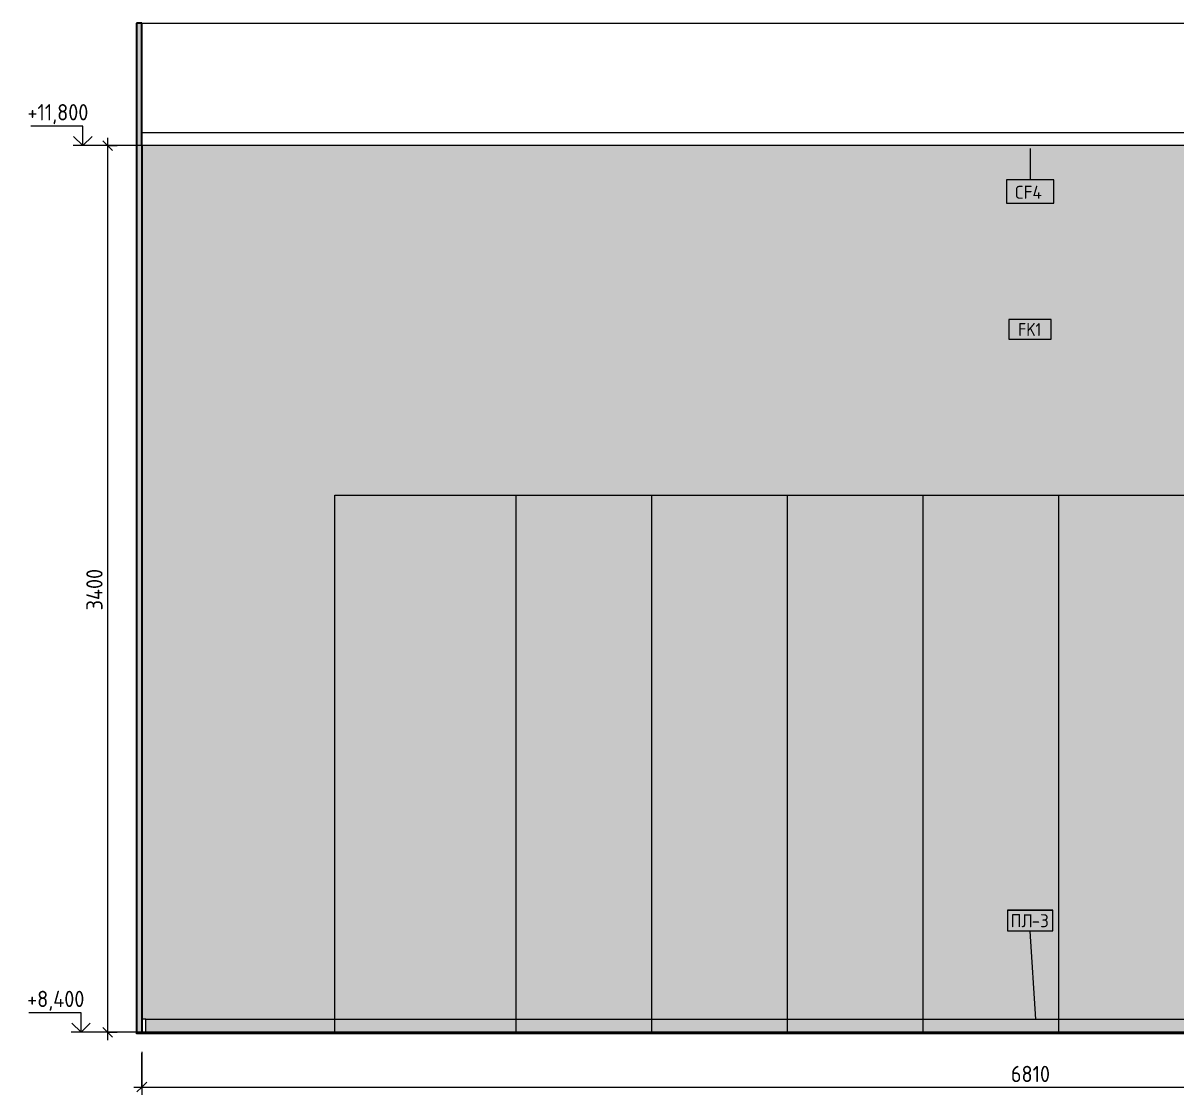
# Model space of a CAD drawing. Header units: millimetres. Extents: x 72431 to 128923, y -1987 to 12500.
# Drawn here: x 102504 to 106927, y 8160 to 12270 of the extents above; entities that cross this region are included whole.
import ezdxf

# ---------------------------------------------------------------- set-up
doc = ezdxf.new("R2010")
doc.units = ezdxf.units.MM
for name, color, linetype, lineweight in [('A-ANNO-DIMS', 7, 'Continuous', 9), ('A-ANNO-DIMS-25', 7, 'Continuous', 9), ('A-CLNG', 7, 'Continuous', 9), ('A-CLNG-IDEN', 7, 'Continuous', 9), ('A-DETL', 7, 'Continuous', 9), ('A-FLOR', 7, 'Continuous', 9), ('A-GENM', 7, 'Continuous', 9), ('A-GENM-IDEN', 7, 'Continuous', 9), ('A-WALL-IDEN', 7, 'Continuous', 9), ('A-WALL-PATT', 7, 'Continuous', 9), ('G-ANNO-DIMS', 7, 'Continuous', 9), ('G-ANNO-DIMS-1', 7, 'Continuous', 20), ('I-WALL', 7, 'Continuous', 9)]:
    doc.layers.add(name, color=color, linetype=linetype, lineweight=lineweight)
for name, color, linetype, lineweight, true_color in [('A-FLOR-1', 7, 'Continuous', 9, 0x787878), ('A-FLOR-FNSH-1', 7, 'Continuous', 30, 0x3c3c3c), ('A-WALL-5', 7, 'Continuous', 30, 0x3c3c3c), ('A-WALL-FNSH-3', 7, 'Continuous', 30, 0x3c3c3c), ('I-FURN-9', 7, 'Continuous', 9, 0xc0c0c0), ('I-WALL-1', 7, 'Continuous', 9, 0x787878)]:
    doc.layers.add(name, color=color, linetype=linetype, lineweight=lineweight, true_color=true_color)
doc.layers.add('I-FURN-8', color=7, linetype='Continuous', lineweight=9, true_color=0x7f7f7f, transparency=0.7)
doc.styles.add('GOST Common_5', font='GOST_Common.ttf', dxfattribs={"height": 50})
doc.styles.add('GOST Common_6', font='GOST_Common.ttf', dxfattribs={"width": 0.9, "height": 50})
doc.styles.add('ISOCPEUR_2', font='isocpeur.ttf', dxfattribs={"width": 0.9, "height": 62.5})
doc.dimstyles.new('ISO-2_5_0_9К_БОЛЬШОЙ_1', dxfattribs={"dimscale": 304.8, "dimtxt": 62.248823, "dimasz": 0.123031, "dimexe": 0.098425, "dimexo": 0.246063, "dimgap": 0, "dimtad": 1, "dimdec": 0, "dimrnd": 10, "dimzin": 0, "dimdsep": 46, "dimtxsty": 'ISOCPEUR_2', "dimblk1": 'OBLIQUE', "dimblk2": 'OBLIQUE', "dimsah": 1, "dimcen": 0.09, "dimdle": 0.098425, "dimazin": 0, "dimtfac": 1, "dimtdec": 4, "dimtix": 1, "dimtmove": 0, "dimatfit": 3, "dimfxl": 1, "dimtvp": 1, "dimtolj": 1, "dimtzin": 0, "dimarcsym": 2})
pattern_1 = [(0, (113839.044, 0), (30.48, 7.62), [2.515, -20.345, 2.515, -20.345, -121.92]), (0, (113839.044, 0), (30.48, 7.62), [-45.72, 2.515, -43.205, 2.515, -20.345, -53.34]), (0, (113839.044, 0), (30.48, 7.62), [-114.3, 2.515, -12.725, 2.515, -35.585]), (120, (113850.474, 3.81), (-21.8391136, 22.5864543), [2.515, -20.345, 2.515, -20.345, -121.92]), (120, (113850.474, 3.81), (-21.8391136, 22.5864543), [-45.72, 2.515, -43.205, 2.515, -20.345, -53.34]), (120, (113850.474, 3.81), (-21.8391136, 22.5864543), [-114.3, 2.515, -12.725, 2.515, -35.585]), (240, (113854.284, 19.05), (-8.6408864, -30.2064543), [2.515, -20.345, 2.515, -20.345, -121.92]), (240, (113854.284, 19.05), (-8.6408864, -30.2064543), [-45.72, 2.515, -43.205, 2.515, -20.345, -53.34]), (240, (113854.284, 19.05), (-8.6408864, -30.2064543), [-114.3, 2.515, -12.725, 2.515, -35.585])]

# ---------------------------------------------------------------- blocks, each defined once
blk = doc.blocks.new('Плинтус - Плинтус темный _ст_школа_-33411963-Развертка 3_08-2')
at = {"layer": 'A-GENM'}
for p, q in [((-10864, 8450), (-10879, 8450)), ((-10879, 8450), (-10879, 8400)), ((-10864, 8400), (-10864, 8450)), ((-10879, 8400), (-10864, 8400))]:
    blk.add_line(p, q, dxfattribs=at)
blk = doc.blocks.new('Плинтус - Плинтус темный _ст_школа_-32864266-Развертка 3_08-2')
at = {"layer": 'A-GENM'}
blk.add_hatch(color=256, dxfattribs=at).paths.add_polyline_path([(-10242, 8400), (-10140, 8400), (-10140, 8450), (-10864, 8450), (-10864, 8400), (-10453.1, 8400)])
for p, q in [((-10864, 8450), (-10140, 8450)), ((-10140, 8450), (-4086, 8450)), ((-10140, 8400), (-10453.1, 8400)), ((-4196.5, 8400), (-10140, 8400))]:
    blk.add_line(p, q, dxfattribs=at)
blk = doc.blocks.new('шкаф 1_112 - шкаф 1_112-31117176-Развертка 3_08-2')
at = {"layer": 'I-FURN-8'}
for points in [[(-10006.2, 8450), (-9445, 8450), (-9445, 10460), (-10140, 10460), (-10140, 8450)], [(-9112.4, 8450), (-8925, 8450), (-8925, 10460), (-9445, 10460), (-9445, 8450)], [(-8925, 8450), (-8405, 8450), (-8405, 10460), (-8925, 10460), (-8925, 9376.1)], [(-8405, 8450), (-7885, 8450), (-7885, 10460), (-8405, 10460), (-8405, 9635.7)], [(-7885, 8450), (-7365, 8450), (-7365, 10460), (-7885, 10460), (-7885, 9895.3)], [(-6845, 8450), (-6845, 10460), (-7365, 10460), (-7365, 8450), (-7324.8, 8450)], [(-6845, 8450), (-6325, 8450), (-6325, 10460), (-6845, 10460), (-6845, 10332.4)], [(-5805, 8450), (-5805, 10460), (-6325, 10460), (-6325, 8450)], [(-5285, 8450), (-5285, 10460), (-5805, 10460), (-5805, 8450), (-5537.2, 8450)], [(-5285, 8450), (-4765, 8450), (-4765, 10460), (-5285, 10460), (-5285, 9363.5)], [(-4765, 8450), (-4074, 8450), (-4074, 9200), (-4070, 9200), (-4070, 10460), (-4765, 10460), (-4765, 9363.5)], [(-9445, 8400), (-9445, 8450), (-10140, 8450), (-10140, 8400), (-10006.2, 8400)], [(-9445, 8400), (-8925, 8400), (-8925, 8450), (-9445, 8450)], [(-8405, 8400), (-8405, 8450), (-8925, 8450), (-8925, 8400)], [(-7885, 8400), (-7885, 8450), (-8405, 8450), (-8405, 8400)], [(-7365, 8400), (-7365, 8450), (-7885, 8450), (-7885, 8400)], [(-7365, 8400), (-6845, 8400), (-6845, 8450), (-7365, 8450)], [(-6325, 8400), (-6325, 8450), (-6845, 8450), (-6845, 8400)], [(-5805, 8400), (-5805, 8450), (-6325, 8450), (-6325, 8400)], [(-5805, 8400), (-5285, 8400), (-5285, 8450), (-5805, 8450)], [(-4765, 8400), (-4765, 8450), (-5285, 8450), (-5285, 8400)], [(-4765, 8400), (-4086, 8400), (-4086, 8450), (-4765, 8450)], [(-4086, 8400), (-4074, 8400), (-4074, 8450), (-4086, 8450)]]:
    blk.add_hatch(color=256, dxfattribs=at).paths.add_polyline_path(points)
at = {"layer": 'I-FURN-9'}
for p, q in [((-10140, 10460), (-9445, 10460)), ((-10140, 8400), (-10140, 10460)), ((-9445, 10460), (-8925, 10460)), ((-9445, 8400), (-9445, 10460)), ((-9445, 8400), (-9445, 10460)), ((-8925, 8400), (-8925, 10460)), ((-8925, 10460), (-8405, 10460)), ((-8925, 8400), (-8925, 10460)), ((-8405, 10460), (-7885, 10460)), ((-8405, 8400), (-8405, 10460)), ((-8405, 8400), (-8405, 10460)), ((-7885, 8400), (-7885, 10460)), ((-7885, 10460), (-7365, 10460)), ((-7885, 8400), (-7885, 10460)), ((-7365, 10460), (-6845, 10460)), ((-7365, 8400), (-7365, 10460)), ((-7365, 8400), (-7365, 10460)), ((-6845, 8400), (-6845, 10460)), ((-6845, 10460), (-6325, 10460)), ((-6845, 8400), (-6845, 10460)), ((-6325, 10460), (-5805, 10460)), ((-6325, 8400), (-6325, 10460)), ((-6325, 8400), (-6325, 10460)), ((-5805, 8400), (-5805, 10460)), ((-5805, 10460), (-5285, 10460)), ((-5805, 8400), (-5805, 10460)), ((-5285, 10460), (-4765, 10460)), ((-5285, 8400), (-5285, 10460)), ((-5285, 8400), (-5285, 10460)), ((-4765, 8400), (-4765, 10460)), ((-4765, 10460), (-4070, 10460)), ((-4765, 8400), (-4765, 10460)), ((-4070, 10460), (-4070, 9220)), ((-4070, 9204), (-4070, 9200))]:
    blk.add_line(p, q, dxfattribs=at)
blk = doc.blocks.new('Высотные отметки - Стрелка_Верх-17668718-Развертка 3_08-2')
at = {"layer": 'G-ANNO-DIMS'}
for p, q in [((-11105.9, 11875), (-11305.9, 11875)), ((-11105.9, 11800), (-11105.9, 11875)), ((-11068, 11800), (-11143, 11800))]:
    blk.add_line(p, q, dxfattribs=at)
at = {"layer": 'G-ANNO-DIMS-1'}
for q in [(-11141.2, 11835.4), (-11070.5, 11835.4)]:
    blk.add_line((-11105.9, 11800), q, dxfattribs=at)
blk = doc.blocks.new('DIMBLOCK21-Развертка 3_08-2')
at = {"layer": 'A-ANNO-DIMS-25'}
for p, q in [((102959, 8325), (102959, 8159.8)), ((102959, 8189.8), (102959, 8320)), ((109769, 8325), (109769, 8159.8)), ((109769, 8189.8), (109769, 8320)), ((102929, 8189.8), (109769, 8189.8))]:
    blk.add_line(p, q, dxfattribs=at)
at = {"layer": 'A-ANNO-DIMS-25', "lineweight": 20}
for p, q in [((102959, 8189.8), (102940.3, 8171.1)), ((102959, 8189.8), (102977.8, 8208.6)), ((109769, 8189.8), (109750.3, 8171.1)), ((109769, 8189.8), (109787.8, 8208.6))]:
    blk.add_line(p, q, dxfattribs=at)
at = {"layer": 'A-ANNO-DIMS-25', "color": 0, "insert": (106290.4, 8271.5), "char_height": 62.5, "width": 176.691, "attachment_point": 1, "line_spacing_factor": 1.149209, "style": 'ISOCPEUR_2'}
blk.add_mtext('6810', dxfattribs=at)
blk = doc.blocks.new('_Oblique')
at = {"color": 0, "linetype": 'ByBlock', "lineweight": -2}
blk.add_line((-0.5, -0.5), (0.5, 0.5), dxfattribs=at)
blk = doc.blocks.new('М_стена_0001 - Типоразмер_без рамки-25382661-Развертка 3_08-2')
at = {"layer": 'A-WALL-IDEN'}
for p, q in [((-7393.9, 11133.5), (-7557.1, 11133.5)), ((-7557.1, 11133.5), (-7557.1, 11058.5)), ((-7393.9, 11058.5), (-7393.9, 11133.5)), ((-7557.1, 11058.5), (-7393.9, 11058.5))]:
    blk.add_line(p, q, dxfattribs=at)
blk = doc.blocks.new('Mark Reiling - Mark Reiling-26174330-Развертка 3_08-2')
at = {"layer": 'A-GENM-IDEN'}
for p, q in [((-7561.7, 8867.8), (-7561.7, 8789)), ((-7561.7, 8867.8), (-7388.3, 8867.8)), ((-7388.3, 8867.8), (-7561.7, 8867.8)), ((-7561.7, 8867.8), (-7561.7, 8789)), ((-7388.3, 8789), (-7388.3, 8867.8)), ((-7388.3, 8789), (-7388.3, 8867.8)), ((-7561.7, 8789), (-7388.3, 8789)), ((-7561.7, 8789), (-7388.3, 8789))]:
    blk.add_line(p, q, dxfattribs=at)
blk = doc.blocks.new('DIMBLOCK27-Развертка 3_08-2')
at = {"layer": 'A-ANNO-DIMS-25', "lineweight": 20}
for p, q in [((102827.9, 11800), (102809.1, 11818.8)), ((102827.9, 11800), (102846.6, 11781.2)), ((102827.9, 8400), (102809.1, 8418.7)), ((102827.9, 8400), (102846.6, 8381.2))]:
    blk.add_line(p, q, dxfattribs=at)
at = {"layer": 'A-ANNO-DIMS-25'}
for p, q in [((102827.9, 11830), (102827.9, 8370)), ((102885, 11800), (102797.9, 11800)), ((102827.9, 11800), (102864, 11800)), ((102885, 8400), (102797.9, 8400)), ((102827.9, 8400), (102864, 8400))]:
    blk.add_line(p, q, dxfattribs=at)
at = {"layer": 'A-ANNO-DIMS-25', "color": 0, "insert": (102746.2, 10018), "char_height": 62.5, "width": 196.802, "attachment_point": 1, "rotation": 90, "line_spacing_factor": 1.149209, "style": 'ISOCPEUR_2'}
blk.add_mtext('3400', dxfattribs=at)
blk = doc.blocks.new('М_потолков - Марка_ Имя типа-25382930-Развертка 3_08-2')
at = {"layer": 'A-CLNG-IDEN'}
for p, q in [((-3856.8, 11668.3), (-4038, 11668.3)), ((-4038, 11668.3), (-4038, 11578.9)), ((-3856.8, 11578.9), (-3856.8, 11668.3)), ((-4038, 11578.9), (-3856.8, 11578.9))]:
    blk.add_line(p, q, dxfattribs=at)

msp = doc.modelspace()

# ---------------------------------------------------------------- hatches: boundary and pattern name
at = {"layer": 'A-FLOR-1'}
h = msp.add_hatch(dxfattribs=at)
h.set_pattern_fill('FP_11', color=256, style=0, pattern_type=2)
h.set_pattern_definition([(45, (113839.044, 0), (-18.85854, 18.85854), [26.67, -4.445, 0.889, -4.445]), (45, (113839.044, 18.847), (-18.85854, 18.85854), []), (50, (113839.044, 0), (31.882273, -2.78904), [3.334, -36.671]), (355, (113839.044, 0), (-6.16744, 33.43476), [2.667, -29.337]), (100.451, (113841.7, -0.232), (25.71478, 30.64491), [2.833, -31.166]), (46.184, (113839.044, 8.89), (47.43861, -7.35742), [5.001, -55.007]), (96.636, (113842.997, 8.277), (41.54552, 43.30015), [4.25, -46.749]), (351.184, (113839.044, 8.89), (41.54594, 43.29915), [4, -44.005]), (21, (113843.49, 6.667), (26.53271, -17.896184), [3.334, -36.671]), (326, (113843.49, 6.667), (10.81533, 32.23273), [2.667, -29.337]), (71.451, (113845.7, 5.176), (37.3476, 14.33587), [2.833, -31.166]), (37.5, (113839.044, 0), (0.540908, 14.797043), [0.8382, -28.143, 0.8382, -28.943, -29.448]), (37.5, (113839.044, 0), (0.540908, 14.797043), [-58.763, 0.8382, -28.61]), (7.5, (113839.044, 0), (11.693745, 17.531323), [0.8382, -16.142, 0.8382, -27.476, -11.224]), (7.5, (113839.044, 0), (11.693745, 17.531323), [-45.295, 0.8382, -10.385]), (327.5, (113829.132, 0), (23.728552, -1.002312), [0.8382, -10.274, 0.8382, -33.833, -46.006]), (327.5, (113829.132, 0), (23.728552, -1.002312), [-45.783, 0.8382, -45.168]), (317.5, (113824.687, 0), (25.92281, 4.44989), [0.8382, -13.608, 0.8382, -22.187, -32.671]), (317.5, (113824.687, 0), (25.92281, 4.44989), [-37.471, 0.8382, -31.833])])
h.paths.add_polyline_path([(109865.9, 8394.6), (110089, 8394.6), (110089, 8395), (102939, 8395), (102939, 8394.6), (109789, 8394.6)])
at = {"layer": 'A-WALL-PATT'}
h = msp.add_hatch(color=256, dxfattribs=at)
h.paths.add_polyline_path([(102960, 8450), (103699, 8450), (103699, 10460), (109768, 10460), (109768, 11800), (102960, 11800), (102960, 8879.1)])
h.paths.add_polyline_path([(109263.6, 10559), (109247.1, 10559), (109247.1, 10641), (109329.1, 10641), (109329.1, 10559), (109312.6, 10559)])
h.paths.add_polyline_path([(109278.6, 10597.5), (109279.9, 10597.8), (109280.8, 10598.7), (109281.1, 10600), (109280.8, 10601.2), (109279.9, 10602.2), (109278.6, 10602.5), (109277.4, 10602.2), (109276.4, 10601.2), (109276.1, 10600), (109276.4, 10598.7), (109277.4, 10597.8), (109278, 10597.6)])
h.paths.add_polyline_path([(109297.6, 10597.5), (109298.9, 10597.8), (109299.8, 10598.7), (109300.1, 10600), (109299.8, 10601.2), (109298.9, 10602.2), (109297.6, 10602.5), (109296.4, 10602.2), (109295.4, 10601.2), (109295.1, 10600), (109295.4, 10598.7), (109296.4, 10597.8), (109297, 10597.6)])
at = {"layer": 'I-WALL-1'}
h = msp.add_hatch(dxfattribs=at)
h.set_pattern_fill('FP_9', color=256, style=0, pattern_type=2)
h.set_pattern_definition(pattern_1)
h.paths.add_polyline_path([(102959, 8400), (102959, 8400), (102959, 12270), (102939, 12270), (102939, 8400)])
h = msp.add_hatch(dxfattribs=at)
h.set_pattern_fill('FP_9', color=256, style=0, pattern_type=2)
h.set_pattern_definition(pattern_1)
h.paths.add_polyline_path([(102957.8, 8395), (102959, 8395), (102959, 8400), (102939, 8400), (102939, 8395), (102949, 8395)])

# ---------------------------------------------------------------- linework, layer by layer
at = {"layer": 'A-CLNG'}
msp.add_line((109768, 11800), (102960, 11800), dxfattribs=at)
at = {"layer": 'A-CLNG-IDEN'}
msp.add_line((106363.8, 11789.5), (106363.8, 11668.3), dxfattribs=at)
at = {"layer": 'A-DETL'}
msp.add_line((102959, 11850), (109769, 11850), dxfattribs=at)
at = {"layer": 'A-FLOR'}
for p, q in [((102959, 12270), (110049, 12270)), ((110048, 8400), (102960, 8400)), ((102960, 8400), (102960, 8395))]:
    msp.add_line(p, q, dxfattribs=at)
at = {"layer": 'A-FLOR-FNSH-1'}
msp.add_line((110089, 8395), (102939, 8395), dxfattribs=at)
at = {"layer": 'A-GENM-IDEN'}
msp.add_line((106386.5, 8450), (106364, 8788), dxfattribs=at)
at = {"layer": 'A-WALL-5'}
for p, q in [((102939, 12270), (102939, 8400)), ((102959, 12270), (102939, 12270)), ((102959, 11800), (102959, 12270)), ((102939, 8400), (102939, 8394.6)), ((102939, 8400), (102959, 8400)), ((102959, 8394.6), (102959, 8400))]:
    msp.add_line(p, q, dxfattribs=at)
at = {"layer": 'A-WALL-FNSH-3'}
for p, q in [((102959, 11800), (102959, 8400)), ((102960, 11800), (102959, 11800)), ((102960, 8400), (102960, 11800)), ((102959, 8400), (102960, 8400))]:
    msp.add_line(p, q, dxfattribs=at)
at = {"layer": 'G-ANNO-DIMS'}
for p, q in [((102800.4, 11800), (102733.2, 11800)), ((103113.1, 11800), (102800.4, 11800)), ((103097.7, 8400), (102726, 8400))]:
    msp.add_line(p, q, dxfattribs=at)
at = {"layer": 'I-WALL'}
for p, q in [((102939, 12270), (102939, 12270)), ((102939, 8394.6), (102939, 8400))]:
    msp.add_line(p, q, dxfattribs=at)

# ---------------------------------------------------------------- block references
at = {"layer": 'A-CLNG-IDEN'}
msp.add_blockref('М_потолков - Марка_ Имя типа-25382930-Развертка 3_08-2', (110311.2, 0), dxfattribs=at)
at = {"layer": 'A-GENM'}
for name in ['Плинтус - Плинтус темный _ст_школа_-33411963-Развертка 3_08-2', 'Плинтус - Плинтус темный _ст_школа_-32864266-Развертка 3_08-2']:
    msp.add_blockref(name, (113839, 0), dxfattribs=at)
at = {"layer": 'A-GENM-IDEN'}
msp.add_blockref('Mark Reiling - Mark Reiling-26174330-Развертка 3_08-2', (113839, 0), dxfattribs=at)
at = {"layer": 'A-WALL-IDEN'}
msp.add_blockref('М_стена_0001 - Типоразмер_без рамки-25382661-Развертка 3_08-2', (113839, 0), dxfattribs=at)
at = {"layer": 'G-ANNO-DIMS'}
for p in [(113839, 0), (113831.9, -3400)]:
    msp.add_blockref('Высотные отметки - Стрелка_Верх-17668718-Развертка 3_08-2', p, dxfattribs=at)
at = {"layer": 'I-FURN-9'}
msp.add_blockref('шкаф 1_112 - шкаф 1_112-31117176-Развертка 3_08-2', (113839, 0), dxfattribs=at)

# ---------------------------------------------------------------- texts
at = {"layer": 'A-CLNG-IDEN', "insert": (106304.8, 11646.2), "char_height": 50, "width": 138.291, "attachment_point": 1, "style": 'GOST Common_5'}
msp.add_mtext('CF4', dxfattribs=at)
at = {"layer": 'A-GENM-IDEN', "char_height": 50, "attachment_point": 1, "style": 'GOST Common_5'}
for s, insert, width in [('ПЛ', (106288.9, 8852.8), 98.207), ('-3', (106369.9, 8852.8), 86.181)]:
    msp.add_mtext(s, dxfattribs=dict(at, insert=insert, width=width))
at = {"layer": 'A-WALL-IDEN', "insert": (106318.7, 11119.9), "char_height": 50, "width": 111.835, "attachment_point": 1, "style": 'GOST Common_6'}
msp.add_mtext('FK1', dxfattribs=at)

# ---------------------------------------------------------------- dimensions: what is measured, and where the dimension line sits
at = {"layer": 'A-ANNO-DIMS'}
dim = msp.add_linear_dim(base=(109769, 8189.8), p1=(102959, 8400), p2=(109769, 8400), dimstyle='ISO-2_5_0_9К_БОЛЬШОЙ_1', override={"dimpost": '<>', "dimfxl": 6809.999917}, dxfattribs=at)
dim.commit()
dim.dimension.update_dxf_attribs({"geometry": 'DIMBLOCK21-Развертка 3_08-2', "text_midpoint": (106364, 8221.1)})

# ---------------------------------------------------------------- next in the draw order: texts
at = {"layer": 'G-ANNO-DIMS', "char_height": 62.5, "attachment_point": 1, "line_spacing_factor": 1.149209, "style": 'ISOCPEUR_2', "bg_fill": 3, "box_fill_scale": 1.25, "bg_fill_color": 256, "bg_fill_true_color": 13158600, "bg_fill_transparency": 0}
for s, insert, width in [('+11,800', (102520.8, 11959.2), 275.62), ('+8,400', (102519.6, 8559.2), 261.428)]:
    msp.add_mtext(s, dxfattribs=dict(at, insert=insert, width=width))

# ---------------------------------------------------------------- next in the draw order: dimensions: what is measured, and where the dimension line sits
at = {"layer": 'A-ANNO-DIMS'}
dim = msp.add_linear_dim(base=(102827.9, 8400), p1=(102960, 11800), p2=(102960, 8400), angle=90, dimstyle='ISO-2_5_0_9К_БОЛЬШОЙ_1', override={"dimpost": '<>', "dimfxl": 3400}, dxfattribs=at)
dim.commit()
dim.dimension.update_dxf_attribs({"geometry": 'DIMBLOCK27-Развертка 3_08-2', "text_midpoint": (102796.6, 10100)})

doc.saveas('drawing.dxf')
